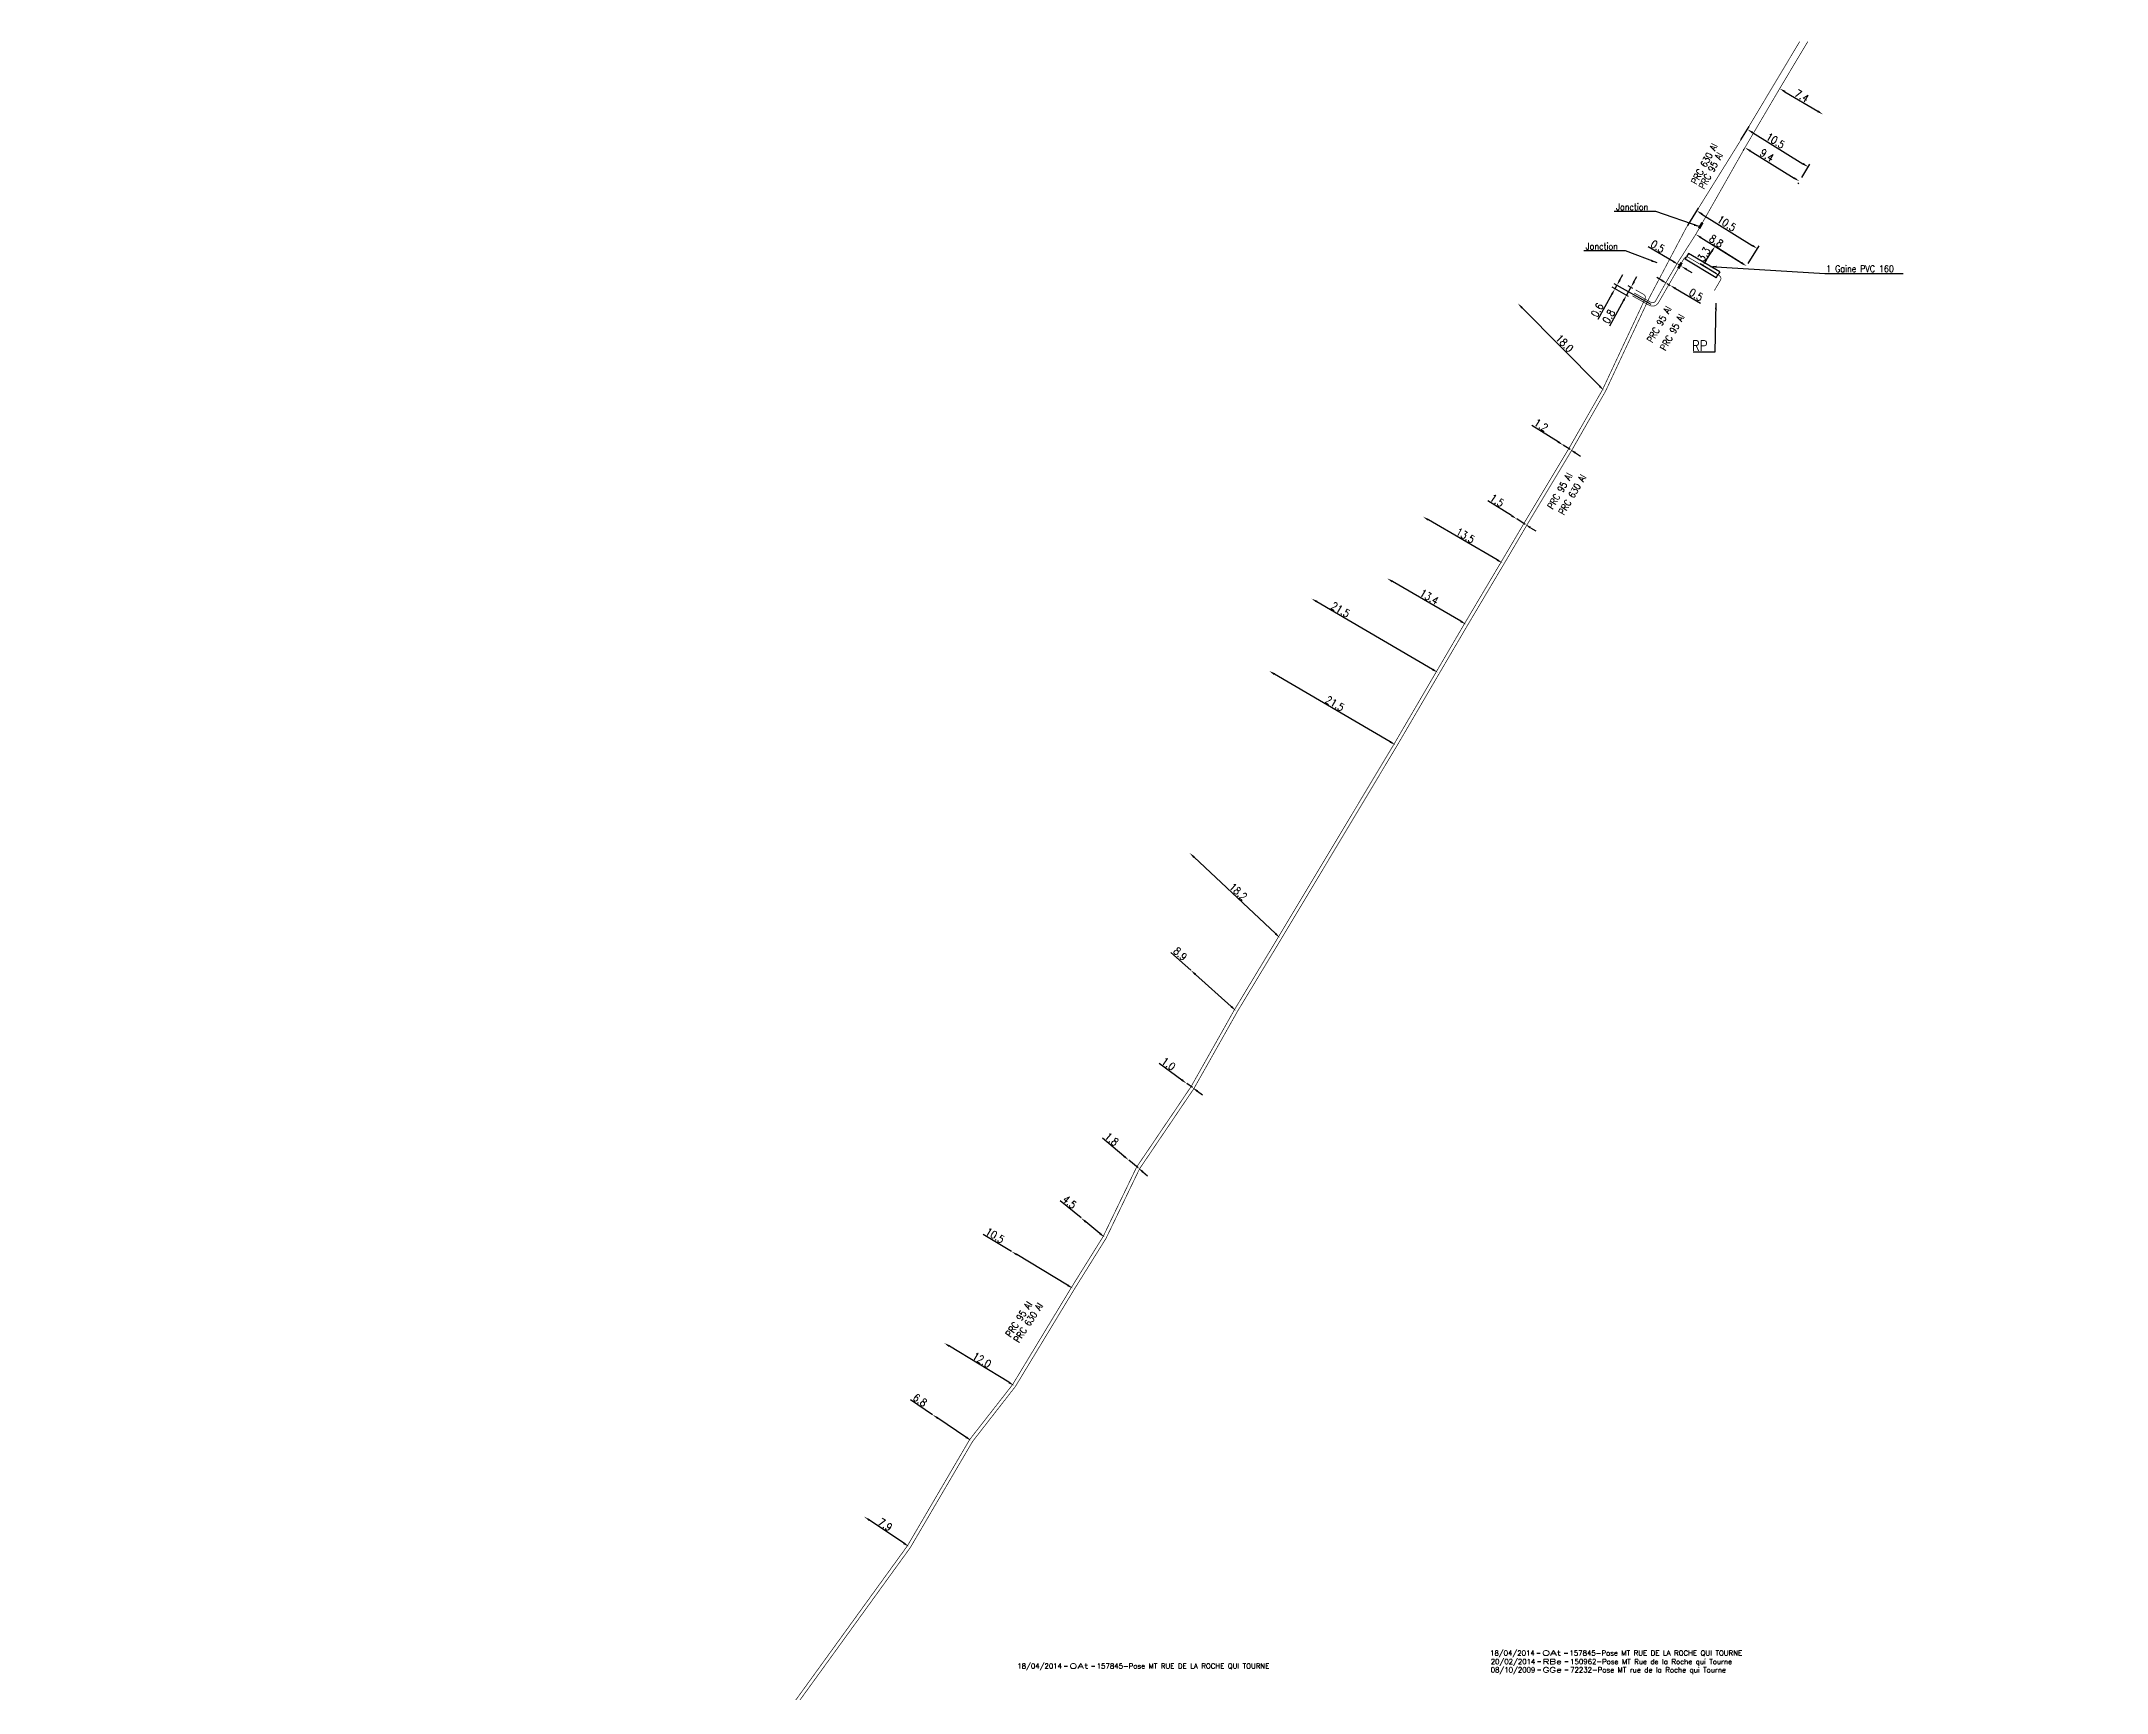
# Model space of a CAD drawing. Header units: millimetres. Extents: x 168002 to 379880, y 128000 to 129007.
# Drawn here: x 168297.8 to 168601.2, y 128757.4 to 129000.1 of the extents above; entities that cross this region are included whole.
import ezdxf
from ezdxf.enums import TextEntityAlignment as Align

# ---------------------------------------------------------------- set-up
doc = ezdxf.new("R2010")
doc.units = ezdxf.units.MM
doc.header["$PDMODE"] = 34
doc.layers.get('0').update_dxf_attribs({"linetype": 'CONTINUOUS'})
doc.layers.get('Defpoints').update_dxf_attribs({"linetype": 'CONTINUOUS'})
for name, color, linetype in [('M_120', 5, 'M_ST_13'), ('M_300', 7, 'CONTINUOUS'), ('M_400', 7, 'CONTINUOUS')]:
    doc.layers.add(name, color=color, linetype=linetype)
doc.layers.add('M_910', color=7, linetype='CONTINUOUS', plot=False)
doc.styles.get("Standard").update_dxf_attribs({"font": 'romans.shx', "width": 0.85})
doc.linetypes.add('M_ST_13', pattern='A,5,-0.3,["oo",Standard,S=1.5,R=0,X=0,Y=-0.5],-3', length=8.3)
doc.dimstyles.get("Standard").update_dxf_attribs({"dimtxt": 1.5, "dimasz": 1.2, "dimexe": 0.625, "dimexo": 0.625, "dimgap": 0.25, "dimtad": 1, "dimdec": 1, "dimzin": 0, "dimdsep": 46, "dimtxsty": 'Standard', "dimcen": -0.5, "dimadec": 0, "dimazin": 0, "dimtfac": 1, "dimtdec": 1, "dimtmove": 0, "dimatfit": 3, "dimfxl": 0, "dimtolj": 1, "dimtzin": 0, "dimarcsym": 0})

# ---------------------------------------------------------------- blocks, each defined once
blk = doc.blocks.new('*D41')
at = {"layer": 'Defpoints', "color": 0, "linetype": 'Continuous', "transparency": 16777216}
for p in [(168543.67, 128969.93), (168544.3, 128965.63), (168548.31, 128967.03)]:
    blk.add_point(p, dxfattribs=at)
at = {"layer": 'M_120', "color": 0, "linetype": 'Continuous', "lineweight": -2, "transparency": 16777216}
for p, q in [((168543.9, 128965.88), (168541.51, 128967.37)), ((168542.39, 128967.89), (168543.19, 128969.17)), ((168547.92, 128967.28), (168543.27, 128970.18))]:
    blk.add_line(p, q, dxfattribs=at)
at = {"layer": 'M_120', "color": 0, "linetype": 'Continuous', "transparency": 16777216}
for points in [[(168542.26, 128967.97), (168542.51, 128967.81), (168541.91, 128967.12)], [(168543.06, 128969.25), (168543.32, 128969.09), (168543.67, 128969.93)]]:
    blk.add_solid(points, dxfattribs=at)
at = {"layer": 'M_120', "color": 0, "linetype": 'Continuous', "transparency": 16777216, "insert": (168542.05, 128968.76), "char_height": 1.125, "attachment_point": 5, "rotation": 58.0249}
blk.add_mtext('\\A1;3.3', dxfattribs=at)
blk = doc.blocks.new('*D42')
at = {"layer": 'Defpoints', "color": 0, "linetype": 'Continuous', "transparency": 16777216}
for p in [(168540.85, 128971.69), (168548.31, 128967.03), (168548.31, 128967.03)]:
    blk.add_point(p, dxfattribs=at)
at = {"layer": 'M_120', "color": 0, "linetype": 'Continuous', "lineweight": -2, "transparency": 16777216}
for p, q in [((168540.6, 128971.3), (168540.6, 128971.3)), ((168541.61, 128971.22), (168547.55, 128967.51)), ((168548.07, 128966.64), (168548.07, 128966.64))]:
    blk.add_line(p, q, dxfattribs=at)
at = {"layer": 'M_120', "color": 0, "linetype": 'Continuous', "transparency": 16777216}
for points in [[(168541.69, 128971.34), (168541.53, 128971.09), (168540.85, 128971.69)], [(168547.63, 128967.64), (168547.47, 128967.38), (168548.31, 128967.03)]]:
    blk.add_solid(points, dxfattribs=at)
at = {"layer": 'M_120', "color": 0, "linetype": 'Continuous', "transparency": 16777216, "insert": (168543.86, 128970.7), "char_height": 1.125, "attachment_point": 5, "rotation": 328.0262}
blk.add_mtext('\\A1;8.8', dxfattribs=at)
blk = doc.blocks.new('*D43')
at = {"layer": 'Defpoints', "color": 0, "linetype": 'Continuous', "transparency": 16777216}
for p in [(168548.16, 128984.58), (168556.07, 128979.49), (168556.16, 128979.64)]:
    blk.add_point(p, dxfattribs=at)
at = {"layer": 'M_120', "color": 0, "linetype": 'Continuous', "lineweight": -2, "transparency": 16777216}
for p, q in [((168547.92, 128984.18), (168547.82, 128984.03)), ((168548.84, 128983.96), (168555.3, 128979.96)), ((168555.92, 128979.25), (168555.82, 128979.09))]:
    blk.add_line(p, q, dxfattribs=at)
at = {"layer": 'M_120', "color": 0, "linetype": 'Continuous', "transparency": 16777216}
for points in [[(168548.92, 128984.08), (168548.76, 128983.83), (168548.07, 128984.43)], [(168555.38, 128980.09), (168555.22, 128979.84), (168556.07, 128979.49)]]:
    blk.add_solid(points, dxfattribs=at)
at = {"layer": 'M_120', "color": 0, "linetype": 'Continuous', "transparency": 16777216, "insert": (168551.31, 128983.31), "char_height": 1.125, "attachment_point": 5, "rotation": 328.3055}
blk.add_mtext('\\A1;9.4', dxfattribs=at)
blk = doc.blocks.new('*D44')
at = {"layer": 'Defpoints', "color": 0, "linetype": 'Continuous', "transparency": 16777216}
for p in [(168553.18, 128993.11), (168559.53, 128989.32), (168559.53, 128989.32)]:
    blk.add_point(p, dxfattribs=at)
at = {"layer": 'M_120', "color": 0, "linetype": 'Continuous', "lineweight": -2, "transparency": 16777216}
blk.add_line((168553.95, 128992.65), (168558.76, 128989.78), dxfattribs=at)
at = {"layer": 'M_120', "color": 0, "linetype": 'Continuous', "transparency": 16777216}
for points in [[(168554.03, 128992.78), (168553.87, 128992.52), (168553.18, 128993.11)], [(168558.84, 128989.91), (168558.68, 128989.65), (168559.53, 128989.32)]]:
    blk.add_solid(points, dxfattribs=at)
at = {"layer": 'M_120', "color": 0, "linetype": 'Continuous', "transparency": 16777216, "insert": (168556.44, 128992.04), "char_height": 1.125, "attachment_point": 5, "rotation": 329.2033}
blk.add_mtext('\\A1;7.4', dxfattribs=at)
blk = doc.blocks.new('GIS_MODF')
at = {"color": 0, "linetype": 'Continuous', "flags": 128}
for points in [[(-2.26, -0.01), (-1.76, -0.01)], [(1.76, -0.01), (2.26, -0.01)]]:
    blk.add_lwpolyline(points, dxfattribs=at)
at = {"color": 0, "linetype": 'Continuous'}
blk.add_attdef('DATE', text='', height=0.75, dxfattribs=at).set_placement((-2.58, -0.39), align=Align.RIGHT)
at = {"color": 0, "linetype": 'Continuous', "width": 3.590909}
blk.add_attdef('USER', text='', height=0.75, dxfattribs=at).set_placement((-1.52, -0.39), (1.31, -0.39), align=Align.FIT)
at = {"color": 0, "linetype": 'Continuous'}
blk.add_attdef('DESC', (2.53, -0.39), '', height=0.75, dxfattribs=at)
blk = doc.blocks.new('*D45')
at = {"layer": 'Defpoints', "color": 0, "linetype": 'Continuous', "transparency": 16777216}
for p in [(168538.31, 128967.24), (168538.74, 128966.99), (168538.74, 128966.99)]:
    blk.add_point(p, dxfattribs=at)
at = {"layer": 'M_120', "color": 0, "linetype": 'Continuous', "lineweight": -2, "transparency": 16777216}
for p, q in [((168537.53, 128967.7), (168533.85, 128969.87)), ((168538.74, 128966.99), (168538.31, 128967.24)), ((168539.51, 128966.53), (168540.29, 128966.07))]:
    blk.add_line(p, q, dxfattribs=at)
at = {"layer": 'M_120', "color": 0, "linetype": 'Continuous', "transparency": 16777216}
for points in [[(168537.61, 128967.83), (168537.46, 128967.57), (168538.31, 128967.24)], [(168539.59, 128966.66), (168539.44, 128966.4), (168538.74, 128966.99)]]:
    blk.add_solid(points, dxfattribs=at)
at = {"layer": 'M_120', "color": 0, "linetype": 'Continuous', "transparency": 16777216, "insert": (168535.26, 128969.91), "char_height": 1.125, "attachment_point": 5, "rotation": 329.4402}
blk.add_mtext('\\A1;0.5', dxfattribs=at)
blk = doc.blocks.new('M_300_03')
at = {"color": 0, "linetype": 'Continuous'}
blk.add_solid([(-0.5, 0.1875), (-0.5, -0.1875), (0.5, 0.1875), (0.5, -0.1875)], dxfattribs=at)
at = {"color": 0, "linetype": 'Continuous', "width": 0.75, "flags": 3}
for tag, p in [('DEF_LEG', (0, -5)), ('DEF_COUP', (0, -7.5)), ('DEF_TYPE', (0, -10))]:
    blk.add_attdef(tag, text='', height=1.2, dxfattribs=at).set_placement(p, align=Align.MIDDLE)
blk = doc.blocks.new('*D46')
at = {"layer": 'Defpoints', "color": 0, "transparency": 16777216}
for p in [(168536.66, 128964.45), (168537.09, 128964.19), (168537.09, 128964.19)]:
    blk.add_point(p, dxfattribs=at)
at = {"layer": 'M_120', "color": 0, "lineweight": -2, "transparency": 16777216}
for p, q in [((168535.88, 128964.9), (168535.11, 128965.36)), ((168536.66, 128964.45), (168537.09, 128964.19)), ((168537.86, 128963.73), (168541.54, 128961.56))]:
    blk.add_line(p, q, dxfattribs=at)
at = {"layer": 'M_120', "color": 0, "transparency": 16777216}
for points in [[(168535.96, 128965.03), (168535.81, 128964.77), (168536.66, 128964.45)], [(168537.94, 128963.86), (168537.79, 128963.6), (168537.09, 128964.19)]]:
    blk.add_solid(points, dxfattribs=at)
at = {"layer": 'M_120', "color": 0, "transparency": 16777216, "insert": (168540.9, 128962.81), "char_height": 1.125, "attachment_point": 5, "rotation": 329.4402}
blk.add_mtext('\\A1;0.5', dxfattribs=at)
blk = doc.blocks.new('*D47')
at = {"layer": 'Defpoints', "color": 0, "linetype": 'Continuous', "transparency": 16777216}
for p in [(168528.97, 128963.69), (168531.37, 128962.34), (168534.72, 128961.16)]:
    blk.add_point(p, dxfattribs=at)
at = {"layer": 'M_120', "color": 0, "linetype": 'Continuous', "lineweight": -2, "transparency": 16777216}
for p, q in [((168534.31, 128961.39), (168528.85, 128964.44)), ((168529.7, 128965), (168530.14, 128965.78)), ((168528.53, 128962.9), (168526.44, 128959.17)), ((168530.96, 128962.57), (168528.56, 128963.92)), ((168529.26, 128964.21), (168528.97, 128963.69))]:
    blk.add_line(p, q, dxfattribs=at)
at = {"layer": 'M_120', "color": 0, "linetype": 'Continuous', "transparency": 16777216}
for points in [[(168529.57, 128965.07), (168529.83, 128964.92), (168529.26, 128964.21)], [(168528.4, 128962.97), (168528.66, 128962.83), (168528.97, 128963.69)]]:
    blk.add_solid(points, dxfattribs=at)
at = {"layer": 'M_120', "color": 0, "linetype": 'Continuous', "transparency": 16777216, "insert": (168526.37, 128960.57), "char_height": 1.125, "attachment_point": 5, "rotation": 60.8107}
blk.add_mtext('\\A1;0.6', dxfattribs=at)
blk = doc.blocks.new('*D115')
at = {"layer": 'Defpoints', "color": 0, "linetype": 'Continuous', "transparency": 16777216}
for p in [(168418.68, 128783.29), (168418.68, 128783.29), (168425.24, 128778.89)]:
    blk.add_point(p, dxfattribs=at)
at = {"layer": 'M_120', "color": 0, "linetype": 'Continuous', "lineweight": -2, "transparency": 16777216}
blk.add_line((168424.5, 128779.39), (168419.43, 128782.79), dxfattribs=at)
at = {"layer": 'M_120', "color": 0, "linetype": 'Continuous', "transparency": 16777216}
for points in [[(168419.51, 128782.91), (168419.35, 128782.66), (168418.68, 128783.29)], [(168424.58, 128779.51), (168424.41, 128779.26), (168425.24, 128778.89)]]:
    blk.add_solid(points, dxfattribs=at)
at = {"layer": 'M_120', "color": 0, "linetype": 'Continuous', "transparency": 16777216, "insert": (168421.77, 128782.12), "char_height": 1.125, "attachment_point": 5, "rotation": 326.1319}
blk.add_mtext('\\A1;7.9', dxfattribs=at)
blk = doc.blocks.new('*D116')
at = {"layer": 'Defpoints', "color": 0, "linetype": 'Continuous', "transparency": 16777216}
for p in [(168428.73, 128798.26), (168428.73, 128798.26), (168434.38, 128794.47)]:
    blk.add_point(p, dxfattribs=at)
at = {"layer": 'M_120', "color": 0, "linetype": 'Continuous', "lineweight": -2, "transparency": 16777216}
for p, q in [((168428.73, 128798.26), (168425.48, 128800.45)), ((168433.63, 128794.98), (168429.48, 128797.76))]:
    blk.add_line(p, q, dxfattribs=at)
at = {"layer": 'M_120', "color": 0, "linetype": 'Continuous', "transparency": 16777216}
for points in [[(168429.57, 128797.89), (168429.4, 128797.64), (168428.73, 128798.26)], [(168433.72, 128795.1), (168433.55, 128794.85), (168434.38, 128794.47)]]:
    blk.add_solid(points, dxfattribs=at)
at = {"layer": 'M_120', "color": 0, "linetype": 'Continuous', "transparency": 16777216, "insert": (168426.87, 128800.42), "char_height": 1.125, "attachment_point": 5, "rotation": 326.1319}
blk.add_mtext('\\A1;6.8', dxfattribs=at)
blk = doc.blocks.new('*D117')
at = {"layer": 'Defpoints', "color": 0, "linetype": 'Continuous', "transparency": 16777216}
for p in [(168430.44, 128808.8), (168430.44, 128808.8), (168440.69, 128802.56)]:
    blk.add_point(p, dxfattribs=at)
at = {"layer": 'M_120', "color": 0, "linetype": 'Continuous', "lineweight": -2, "transparency": 16777216}
blk.add_line((168439.92, 128803.03), (168431.21, 128808.33), dxfattribs=at)
at = {"layer": 'M_120', "color": 0, "linetype": 'Continuous', "transparency": 16777216}
for points in [[(168431.28, 128808.46), (168431.13, 128808.2), (168430.44, 128808.8)], [(168440, 128803.15), (168439.84, 128802.9), (168440.69, 128802.56)]]:
    blk.add_solid(points, dxfattribs=at)
at = {"layer": 'M_120', "color": 0, "linetype": 'Continuous', "transparency": 16777216, "insert": (168435.95, 128806.32), "char_height": 1.125, "attachment_point": 5, "rotation": 328.6688}
blk.add_mtext('\\A1;12.0', dxfattribs=at)
blk = doc.blocks.new('*D118')
at = {"layer": 'Defpoints', "color": 0, "linetype": 'Continuous', "transparency": 16777216}
for p in [(168440.33, 128822.25), (168440.33, 128822.25), (168449.33, 128816.83)]:
    blk.add_point(p, dxfattribs=at)
at = {"layer": 'M_120', "color": 0, "linetype": 'Continuous', "lineweight": -2, "transparency": 16777216}
for p, q in [((168440.33, 128822.25), (168436.15, 128824.77)), ((168448.56, 128817.3), (168441.1, 128821.79))]:
    blk.add_line(p, q, dxfattribs=at)
at = {"layer": 'M_120', "color": 0, "linetype": 'Continuous', "transparency": 16777216}
for points in [[(168441.18, 128821.91), (168441.03, 128821.66), (168440.33, 128822.25)], [(168448.63, 128817.43), (168448.48, 128817.17), (168449.33, 128816.83)]]:
    blk.add_solid(points, dxfattribs=at)
at = {"layer": 'M_120', "color": 0, "linetype": 'Continuous', "transparency": 16777216, "insert": (168437.89, 128824.6), "char_height": 1.125, "attachment_point": 5, "rotation": 328.9466}
blk.add_mtext('\\A1;10.5', dxfattribs=at)
blk = doc.blocks.new('*D119')
at = {"layer": 'Defpoints', "color": 0, "linetype": 'Continuous', "transparency": 16777216}
for p in [(168450.53, 128827.18), (168450.53, 128827.18), (168454, 128824.33)]:
    blk.add_point(p, dxfattribs=at)
at = {"layer": 'M_120', "color": 0, "linetype": 'Continuous', "lineweight": -2, "transparency": 16777216}
for p, q in [((168450.53, 128827.18), (168447.46, 128829.71)), ((168453.31, 128824.9), (168451.22, 128826.61))]:
    blk.add_line(p, q, dxfattribs=at)
at = {"layer": 'M_120', "color": 0, "linetype": 'Continuous', "transparency": 16777216}
for points in [[(168451.32, 128826.73), (168451.13, 128826.5), (168450.53, 128827.18)], [(168453.4, 128825.01), (168453.21, 128824.78), (168454, 128824.33)]]:
    blk.add_solid(points, dxfattribs=at)
at = {"layer": 'M_120', "color": 0, "linetype": 'Continuous', "transparency": 16777216, "insert": (168448.85, 128829.53), "char_height": 1.125, "attachment_point": 5, "rotation": 320.5993}
blk.add_mtext('\\A1;4.5', dxfattribs=at)
blk = doc.blocks.new('*D120')
at = {"layer": 'Defpoints', "color": 0, "linetype": 'Continuous', "transparency": 16777216}
for p in [(168457.53, 128835.68), (168457.53, 128835.68), (168458.92, 128834.53)]:
    blk.add_point(p, dxfattribs=at)
at = {"layer": 'M_120', "color": 0, "linetype": 'Continuous', "lineweight": -2, "transparency": 16777216}
for p, q in [((168456.84, 128836.25), (168453.68, 128838.89)), ((168458.92, 128834.53), (168457.53, 128835.68)), ((168459.61, 128833.95), (168460.3, 128833.37))]:
    blk.add_line(p, q, dxfattribs=at)
at = {"layer": 'M_120', "color": 0, "linetype": 'Continuous', "transparency": 16777216}
for points in [[(168456.94, 128836.37), (168456.74, 128836.14), (168457.53, 128835.68)], [(168459.7, 128834.07), (168459.51, 128833.84), (168458.92, 128834.53)]]:
    blk.add_solid(points, dxfattribs=at)
at = {"layer": 'M_120', "color": 0, "linetype": 'Continuous', "transparency": 16777216, "insert": (168455.02, 128838.75), "char_height": 1.125, "attachment_point": 5, "rotation": 320.2103}
blk.add_mtext('\\A1;1.8', dxfattribs=at)
blk = doc.blocks.new('*D121')
at = {"layer": 'Defpoints', "color": 0, "linetype": 'Continuous', "transparency": 16777216}
for p in [(168466.09, 128846.91), (168466.09, 128846.91), (168466.9, 128846.33)]:
    blk.add_point(p, dxfattribs=at)
at = {"layer": 'M_120', "color": 0, "linetype": 'Continuous', "lineweight": -2, "transparency": 16777216}
for p, q in [((168465.36, 128847.44), (168462.03, 128849.86)), ((168466.9, 128846.33), (168466.09, 128846.91)), ((168467.63, 128845.8), (168468.36, 128845.27))]:
    blk.add_line(p, q, dxfattribs=at)
at = {"layer": 'M_120', "color": 0, "linetype": 'Continuous', "transparency": 16777216}
for points in [[(168465.45, 128847.56), (168465.28, 128847.32), (168466.09, 128846.91)], [(168467.72, 128845.92), (168467.54, 128845.68), (168466.9, 128846.33)]]:
    blk.add_solid(points, dxfattribs=at)
at = {"layer": 'M_120', "color": 0, "linetype": 'Continuous', "transparency": 16777216, "insert": (168463.38, 128849.81), "char_height": 1.125, "attachment_point": 5, "rotation": 324.0628}
blk.add_mtext('\\A1;1.0', dxfattribs=at)
blk = doc.blocks.new('*D122')
at = {"layer": 'Defpoints', "color": 0, "linetype": 'Continuous', "transparency": 16777216}
for p in [(168466.66, 128863.57), (168466.66, 128863.57), (168473.28, 128857.62)]:
    blk.add_point(p, dxfattribs=at)
at = {"layer": 'M_120', "color": 0, "linetype": 'Continuous', "lineweight": -2, "transparency": 16777216}
for p, q in [((168466.66, 128863.57), (168463.74, 128866.2)), ((168472.61, 128858.23), (168467.33, 128862.97))]:
    blk.add_line(p, q, dxfattribs=at)
at = {"layer": 'M_120', "color": 0, "linetype": 'Continuous', "transparency": 16777216}
for points in [[(168467.43, 128863.08), (168467.23, 128862.86), (168466.66, 128863.57)], [(168472.71, 128858.34), (168472.51, 128858.12), (168473.28, 128857.62)]]:
    blk.add_solid(points, dxfattribs=at)
at = {"layer": 'M_120', "color": 0, "linetype": 'Continuous', "transparency": 16777216, "insert": (168465.11, 128865.97), "char_height": 1.125, "attachment_point": 5, "rotation": 318.0453}
blk.add_mtext('\\A1;8.9', dxfattribs=at)
blk = doc.blocks.new('*D123')
at = {"layer": 'Defpoints', "color": 0, "linetype": 'Continuous', "transparency": 16777216}
for p in [(168466.49, 128880.8), (168466.49, 128880.8), (168479.75, 128868.33)]:
    blk.add_point(p, dxfattribs=at)
at = {"layer": 'M_120', "color": 0, "linetype": 'Continuous', "lineweight": -2, "transparency": 16777216}
blk.add_line((168479.09, 128868.95), (168467.14, 128880.18), dxfattribs=at)
at = {"layer": 'M_120', "color": 0, "linetype": 'Continuous', "transparency": 16777216}
for points in [[(168467.25, 128880.29), (168467.04, 128880.07), (168466.49, 128880.8)], [(168479.2, 128869.06), (168478.99, 128868.84), (168479.75, 128868.33)]]:
    blk.add_solid(points, dxfattribs=at)
at = {"layer": 'M_120', "color": 0, "linetype": 'Continuous', "transparency": 16777216, "insert": (168473.63, 128875.11), "char_height": 1.125, "attachment_point": 5, "rotation": 316.7666}
blk.add_mtext('\\A1;18.2', dxfattribs=at)
blk = doc.blocks.new('*D124')
at = {"layer": 'Defpoints', "color": 0, "linetype": 'Continuous', "transparency": 16777216}
for p in [(168478.17, 128907.53), (168478.17, 128907.53), (168496.73, 128896.68)]:
    blk.add_point(p, dxfattribs=at)
at = {"layer": 'M_120', "color": 0, "linetype": 'Continuous', "lineweight": -2, "transparency": 16777216}
blk.add_line((168495.95, 128897.13), (168478.95, 128907.08), dxfattribs=at)
at = {"layer": 'M_120', "color": 0, "linetype": 'Continuous', "transparency": 16777216}
for points in [[(168479.03, 128907.21), (168478.88, 128906.95), (168478.17, 128907.53)], [(168496.03, 128897.26), (168495.88, 128897), (168496.73, 128896.68)]]:
    blk.add_solid(points, dxfattribs=at)
at = {"layer": 'M_120', "color": 0, "linetype": 'Continuous', "transparency": 16777216, "insert": (168487.83, 128902.75), "char_height": 1.125, "attachment_point": 5, "rotation": 329.671}
blk.add_mtext('\\A1;21.5', dxfattribs=at)
blk = doc.blocks.new('*D125')
at = {"layer": 'Defpoints', "color": 0, "linetype": 'Continuous', "transparency": 16777216}
for p in [(168484.4, 128918.17), (168484.4, 128918.17), (168502.96, 128907.31)]:
    blk.add_point(p, dxfattribs=at)
at = {"layer": 'M_120', "color": 0, "linetype": 'Continuous', "lineweight": -2, "transparency": 16777216}
blk.add_line((168502.18, 128907.77), (168485.18, 128917.72), dxfattribs=at)
at = {"layer": 'M_120', "color": 0, "linetype": 'Continuous', "transparency": 16777216}
for points in [[(168485.25, 128917.85), (168485.1, 128917.59), (168484.4, 128918.17)], [(168502.26, 128907.9), (168502.1, 128907.64), (168502.96, 128907.31)]]:
    blk.add_solid(points, dxfattribs=at)
at = {"layer": 'M_120', "color": 0, "linetype": 'Continuous', "transparency": 16777216, "insert": (168488.66, 128916.55), "char_height": 1.125, "attachment_point": 5, "rotation": 329.6652}
blk.add_mtext('\\A1;21.5', dxfattribs=at)
blk = doc.blocks.new('*D126')
at = {"layer": 'Defpoints', "color": 0, "linetype": 'Continuous', "transparency": 16777216}
for p in [(168495.52, 128921.13), (168495.52, 128921.13), (168507.1, 128914.39)]:
    blk.add_point(p, dxfattribs=at)
at = {"layer": 'M_120', "color": 0, "linetype": 'Continuous', "lineweight": -2, "transparency": 16777216}
blk.add_line((168506.32, 128914.84), (168496.3, 128920.68), dxfattribs=at)
at = {"layer": 'M_120', "color": 0, "linetype": 'Continuous', "transparency": 16777216}
for points in [[(168496.37, 128920.81), (168496.22, 128920.55), (168495.52, 128921.13)], [(168506.4, 128914.97), (168506.25, 128914.71), (168507.1, 128914.39)]]:
    blk.add_solid(points, dxfattribs=at)
at = {"layer": 'M_120', "color": 0, "linetype": 'Continuous', "transparency": 16777216, "insert": (168501.69, 128918.41), "char_height": 1.125, "attachment_point": 5, "rotation": 329.8145}
blk.add_mtext('\\A1;13.4', dxfattribs=at)
blk = doc.blocks.new('*D127')
at = {"layer": 'Defpoints', "color": 0, "linetype": 'Continuous', "transparency": 16777216}
for p in [(168500.79, 128930.19), (168500.79, 128930.19), (168512.46, 128923.4)]:
    blk.add_point(p, dxfattribs=at)
at = {"layer": 'M_120', "color": 0, "linetype": 'Continuous', "lineweight": -2, "transparency": 16777216}
blk.add_line((168511.68, 128923.85), (168501.57, 128929.74), dxfattribs=at)
at = {"layer": 'M_120', "color": 0, "linetype": 'Continuous', "transparency": 16777216}
for points in [[(168501.64, 128929.87), (168501.49, 128929.61), (168500.79, 128930.19)], [(168511.76, 128923.98), (168511.6, 128923.72), (168512.46, 128923.4)]]:
    blk.add_solid(points, dxfattribs=at)
at = {"layer": 'M_120', "color": 0, "linetype": 'Continuous', "transparency": 16777216, "insert": (168507, 128927.44), "char_height": 1.125, "attachment_point": 5, "rotation": 329.8087}
blk.add_mtext('\\A1;13.5', dxfattribs=at)
blk = doc.blocks.new('*D128')
at = {"layer": 'Defpoints', "color": 0, "linetype": 'Continuous', "transparency": 16777216}
for p in [(168514.54, 128929.88), (168514.54, 128929.88), (168515.8, 128929.07)]:
    blk.add_point(p, dxfattribs=at)
at = {"layer": 'M_120', "color": 0, "linetype": 'Continuous', "lineweight": -2, "transparency": 16777216}
for p, q in [((168513.78, 128930.36), (168510.3, 128932.56)), ((168515.8, 128929.07), (168514.54, 128929.88)), ((168516.56, 128928.59), (168517.33, 128928.11))]:
    blk.add_line(p, q, dxfattribs=at)
at = {"layer": 'M_120', "color": 0, "linetype": 'Continuous', "transparency": 16777216}
for points in [[(168513.86, 128930.48), (168513.7, 128930.23), (168514.54, 128929.88)], [(168516.64, 128928.72), (168516.48, 128928.47), (168515.8, 128929.07)]]:
    blk.add_solid(points, dxfattribs=at)
at = {"layer": 'M_120', "color": 0, "linetype": 'Continuous', "transparency": 16777216, "insert": (168511.64, 128932.59), "char_height": 1.125, "attachment_point": 5, "rotation": 327.6958}
blk.add_mtext('\\A1;1.5', dxfattribs=at)
blk = doc.blocks.new('*D129')
at = {"layer": 'Defpoints', "color": 0, "linetype": 'Continuous', "transparency": 16777216}
for p in [(168521.39, 128940.71), (168521.39, 128940.71), (168522.4, 128940.07)]:
    blk.add_point(p, dxfattribs=at)
at = {"layer": 'M_120', "color": 0, "linetype": 'Continuous', "lineweight": -2, "transparency": 16777216}
for p, q in [((168520.63, 128941.19), (168516.78, 128943.62)), ((168522.4, 128940.07), (168521.39, 128940.71)), ((168523.16, 128939.59), (168523.92, 128939.11))]:
    blk.add_line(p, q, dxfattribs=at)
at = {"layer": 'M_120', "color": 0, "linetype": 'Continuous', "transparency": 16777216}
for points in [[(168520.71, 128941.32), (168520.55, 128941.07), (168521.39, 128940.71)], [(168523.24, 128939.72), (168523.08, 128939.46), (168522.4, 128940.07)]]:
    blk.add_solid(points, dxfattribs=at)
at = {"layer": 'M_120', "color": 0, "linetype": 'Continuous', "transparency": 16777216, "insert": (168518.13, 128943.66), "char_height": 1.125, "attachment_point": 5, "rotation": 327.6958}
blk.add_mtext('\\A1;1.2', dxfattribs=at)
blk = doc.blocks.new('*D130')
at = {"layer": 'Defpoints', "color": 0, "linetype": 'Continuous', "transparency": 16777216}
for p in [(168514.7, 128961.54), (168514.7, 128961.54), (168527.36, 128948.74)]:
    blk.add_point(p, dxfattribs=at)
at = {"layer": 'M_120', "color": 0, "linetype": 'Continuous', "lineweight": -2, "transparency": 16777216}
blk.add_line((168526.73, 128949.38), (168515.34, 128960.9), dxfattribs=at)
at = {"layer": 'M_120', "color": 0, "linetype": 'Continuous', "transparency": 16777216}
for points in [[(168515.44, 128961), (168515.23, 128960.79), (168514.7, 128961.54)], [(168526.83, 128949.48), (168526.62, 128949.27), (168527.36, 128948.74)]]:
    blk.add_solid(points, dxfattribs=at)
at = {"layer": 'M_120', "color": 0, "linetype": 'Continuous', "transparency": 16777216, "insert": (168521.57, 128955.67), "char_height": 1.125, "attachment_point": 5, "rotation": 314.6646}
blk.add_mtext('\\A1;18.0', dxfattribs=at)
blk = doc.blocks.new('*D131')
at = {"layer": 'Defpoints', "color": 0, "linetype": 'Continuous', "transparency": 16777216}
for p in [(168530.67, 128962.73), (168531.37, 128962.34), (168532.03, 128963.52)]:
    blk.add_point(p, dxfattribs=at)
at = {"layer": 'M_120', "color": 0, "linetype": 'Continuous', "lineweight": -2, "transparency": 16777216}
for p, q in [((168531.77, 128964.7), (168532.21, 128965.48)), ((168530.23, 128961.95), (168528.15, 128958.22)), ((168530.96, 128962.57), (168530.26, 128962.96)), ((168531.33, 128963.91), (168530.67, 128962.73)), ((168531.62, 128963.75), (168530.92, 128964.14))]:
    blk.add_line(p, q, dxfattribs=at)
at = {"layer": 'M_120', "color": 0, "linetype": 'Continuous', "transparency": 16777216}
for points in [[(168531.64, 128964.77), (168531.9, 128964.62), (168531.33, 128963.91)], [(168530.1, 128962.02), (168530.36, 128961.87), (168530.67, 128962.73)]]:
    blk.add_solid(points, dxfattribs=at)
at = {"layer": 'M_120', "color": 0, "linetype": 'Continuous', "transparency": 16777216, "insert": (168528.07, 128959.62), "char_height": 1.125, "attachment_point": 5, "rotation": 60.8107}
blk.add_mtext('\\A1;0.8', dxfattribs=at)
blk = doc.blocks.new('*D132')
at = {"layer": 'Defpoints', "color": 0, "linetype": 'Continuous', "transparency": 16777216}
for p in [(168539.41, 128972.59), (168549.91, 128969.59), (168548.31, 128967.03)]:
    blk.add_point(p, dxfattribs=at)
at = {"layer": 'M_120', "color": 0, "linetype": 'Continuous', "lineweight": -2, "transparency": 16777216}
for p, q in [((168539.66, 128972.99), (168541.25, 128975.54)), ((168541.76, 128974.67), (168549.14, 128970.06)), ((168548.56, 128967.43), (168550.16, 128969.98))]:
    blk.add_line(p, q, dxfattribs=at)
at = {"layer": 'M_120', "color": 0, "linetype": 'Continuous', "transparency": 16777216}
for points in [[(168541.84, 128974.8), (168541.68, 128974.54), (168541, 128975.15)], [(168549.22, 128970.19), (168549.06, 128969.94), (168549.91, 128969.59)]]:
    blk.add_solid(points, dxfattribs=at)
at = {"layer": 'M_120', "color": 0, "linetype": 'Continuous', "transparency": 16777216, "insert": (168545.39, 128973.29), "char_height": 1.125, "attachment_point": 5, "rotation": 328.0262}
blk.add_mtext('\\A1;10.5', dxfattribs=at)
blk = doc.blocks.new('*D133')
at = {"layer": 'Defpoints', "color": 0, "linetype": 'Continuous', "transparency": 16777216}
for p in [(168547.23, 128985.16), (168556.16, 128979.64), (168557.37, 128981.59)]:
    blk.add_point(p, dxfattribs=at)
at = {"layer": 'M_120', "color": 0, "linetype": 'Continuous', "lineweight": -2, "transparency": 16777216}
for p, q in [((168547.48, 128985.56), (168548.68, 128987.51)), ((168549.2, 128986.64), (168556.6, 128982.07)), ((168556.41, 128980.04), (168557.61, 128981.99))]:
    blk.add_line(p, q, dxfattribs=at)
at = {"layer": 'M_120', "color": 0, "linetype": 'Continuous', "transparency": 16777216}
for points in [[(168549.28, 128986.76), (168549.12, 128986.51), (168548.43, 128987.11)], [(168556.68, 128982.19), (168556.52, 128981.94), (168557.37, 128981.59)]]:
    blk.add_solid(points, dxfattribs=at)
at = {"layer": 'M_120', "color": 0, "linetype": 'Continuous', "transparency": 16777216, "insert": (168552.56, 128985.44), "char_height": 1.125, "attachment_point": 5, "rotation": 328.3055}
blk.add_mtext('\\A1;10.5', dxfattribs=at)

msp = doc.modelspace()

# ---------------------------------------------------------------- linework, layer by layer
at = {"layer": 'M_120', "const_width": 0.1}
for points in [[(168556.11, 129000), (168547.23, 128985.16), (168539.41, 128972.59), (168534.05, 128962.43, 0.012701), (168534.04, 128962.41), (168527.58, 128948.62), (168522.62, 128939.95), (168516.02, 128928.95), (168512.67, 128923.27), (168507.32, 128914.26), (168503.17, 128907.19), (168496.95, 128896.55), (168479.96, 128868.2), (168473.5, 128857.5), (168467.12, 128846.2), (168459.13, 128834.4), (168454.22, 128824.21), (168449.54, 128816.7), (168440.89, 128802.42), (168434.59, 128794.33), (168425.45, 128778.75), (168407.75, 128754.3)], [(168531.79, 128963.08), (168534.26, 128961.7, 0.413385), (168534.94, 128961.9), (168536.44, 128964.57), (168538.09, 128967.37), (168538.11, 128967.4), (168540.85, 128971.69), (168541.59, 128972.99), (168548.16, 128984.58), (168553.18, 128993.11), (168557.3, 129000)], [(168543.58, 128963.42, -0.044), (168543.62, 128963.5), (168544.47, 128964.95, 0.414214), (168544.3, 128965.63), (168539.8, 128968.29, 0.4142), (168539.11, 128968.11), (168538.52, 128967.11), (168535.36, 128961.64, -0.410028), (168534.01, 128961.27), (168531.54, 128962.65)], [(168532.03, 128963.52), (168533.19, 128962.87, -0.393462), (168533.4, 128962.22), (168527.14, 128948.85), (168522.19, 128940.2), (168515.59, 128929.2), (168512.24, 128923.53), (168506.89, 128914.52), (168502.74, 128907.44), (168496.52, 128896.8), (168479.53, 128868.46), (168473.06, 128857.75), (168466.69, 128846.46), (168458.7, 128834.65), (168453.78, 128824.45), (168449.11, 128816.96), (168440.48, 128802.7), (168434.17, 128794.62), (168425.03, 128779.02), (168407.34, 128754.59)]]:
    msp.add_lwpolyline(points, format="xyb", dxfattribs=at)
at = {"layer": 'M_400', "color": 7, "linetype": 'CONTINUOUS'}
for p, q in [((168539.28, 128968.03), (168539.53, 128968.46)), ((168543.85, 128965.32), (168539.28, 128968.03)), ((168539.79, 128968.89), (168539.53, 128968.46)), ((168544.36, 128966.18), (168539.79, 128968.89)), ((168543.85, 128965.32), (168544.1, 128965.75)), ((168544.36, 128966.18), (168544.1, 128965.75))]:
    msp.add_line(p, q, dxfattribs=at)

# ---------------------------------------------------------------- block references
at = {"layer": 'M_300'}
for p, rotation in [((168541.58, 128972.99), 240.4220602196637), ((168538.52, 128967.11), 240.4197965790182)]:
    msp.add_blockref('M_300_03', p, dxfattribs=dict(at, rotation=rotation))
at = {"layer": 'M_910'}
ref = msp.add_blockref('GIS_MODF', (168450.31, 128761.36), dxfattribs=at)
ref.add_attrib('DATE', '18/04/2014', dxfattribs={"layer": '0', "color": 0, "linetype": 'Continuous', "height": 0.75}).set_placement((168447.73, 128760.97), align=Align.RIGHT)
ref.add_attrib('USER', 'OAt', dxfattribs={"layer": '0', "color": 0, "linetype": 'Continuous', "height": 0.75, "width": 1.58}).set_placement((168448.8, 128760.97), (168451.62, 128760.97), align=Align.FIT)
ref.add_attrib('DESC', '157845-Pose MT RUE DE LA ROCHE QUI TOURNE', (168452.84, 128760.97), dxfattribs={"layer": '0', "color": 0, "linetype": 'Continuous', "height": 0.75})
ref = msp.add_blockref('GIS_MODF', (168519.77, 128763.26), dxfattribs=at)
ref.add_attrib('DATE', '18/04/2014', dxfattribs={"layer": '0', "color": 0, "linetype": 'Continuous', "height": 0.75}).set_placement((168517.19, 128762.88), align=Align.RIGHT)
ref.add_attrib('USER', 'OAt', dxfattribs={"layer": '0', "color": 0, "linetype": 'Continuous', "height": 0.75, "width": 1.58}).set_placement((168518.26, 128762.88), (168521.08, 128762.88), align=Align.FIT)
ref.add_attrib('DESC', '157845-Pose MT RUE DE LA ROCHE QUI TOURNE', (168522.3, 128762.88), dxfattribs={"layer": '0', "color": 0, "linetype": 'Continuous', "height": 0.75})
ref = msp.add_blockref('GIS_MODF', (168519.86, 128762), dxfattribs=at)
ref.add_attrib('DATE', '20/02/2014', dxfattribs={"layer": '0', "color": 0, "linetype": 'Continuous', "height": 0.75}).set_placement((168517.28, 128761.62), align=Align.RIGHT)
ref.add_attrib('USER', 'RBe', dxfattribs={"layer": '0', "color": 0, "linetype": 'Continuous', "height": 0.75, "width": 1.385965}).set_placement((168518.35, 128761.62), (168521.17, 128761.62), align=Align.FIT)
ref.add_attrib('DESC', '150962-Pose MT Rue de la Roche qui Tourne', (168522.39, 128761.62), dxfattribs={"layer": '0', "color": 0, "linetype": 'Continuous', "height": 0.75})
ref = msp.add_blockref('GIS_MODF', (168519.86, 128760.8), dxfattribs=at)
ref.add_attrib('DATE', '08/10/2009', dxfattribs={"layer": '0', "color": 0, "linetype": 'Continuous', "height": 0.75}).set_placement((168517.28, 128760.41), align=Align.RIGHT)
ref.add_attrib('USER', 'GGe', dxfattribs={"layer": '0', "color": 0, "linetype": 'Continuous', "height": 0.75, "width": 1.385965}).set_placement((168518.35, 128760.41), (168521.17, 128760.41), align=Align.FIT)
ref.add_attrib('DESC', '72232-Pose MT rue de la Roche qui Tourne', (168522.39, 128760.41), dxfattribs={"layer": '0', "color": 0, "linetype": 'Continuous', "height": 0.75})

# ---------------------------------------------------------------- texts
at = {"layer": 'M_120', "linetype": 'Continuous', "width": 0.85}
for s, rotation, p in [('PRC 630 Al', 61.3341, (168542.1, 128982.05)), ('PRC 95 Al', 61.3341, (168543.05, 128981.04)), ('PRC 95 Al', 59.6195, (168520.89, 128933.99)), ('PRC 630 Al', 59.6195, (168522.7, 128933.45)), ('PRC 95 Al', 56.7143, (168441.39, 128812.29)), ('PRC 630 Al', 56.7143, (168442.78, 128811.8))]:
    msp.add_text(s, height=1, rotation=rotation, dxfattribs=at).set_placement(p, align=Align.MIDDLE)
at = {"layer": 'M_120', "width": 0.85}
for p in [(168535.47, 128958.46), (168537.39, 128957.3)]:
    msp.add_text('PRC 95 Al', height=1, rotation=60.8107, dxfattribs=at).set_placement(p, align=Align.MIDDLE)
at = {"layer": 'M_120', "linetype": 'Continuous', "insert": (168542.58, 128955.34), "char_height": 1.5, "attachment_point": 6}
msp.add_mtext('RP', dxfattribs=at)
at = {"layer": 'M_300', "linetype": 'Continuous', "char_height": 1, "attachment_point": 6}
for insert in [(168533.87, 128975.72), (168529.41, 128969.94)]:
    msp.add_mtext('Jonction', dxfattribs=dict(at, insert=insert))
at = {"layer": 'M_400', "insert": (168560.01, 128966.63), "char_height": 1, "attachment_point": 4}
msp.add_mtext('1 Gaine PVC 160', dxfattribs=at)

# ---------------------------------------------------------------- dimensions: what is measured, and where the dimension line sits
at = {"layer": 'M_120', "linetype": 'Continuous'}
for base, p1, p2, angle, picture, middle in [((168559.53, 128989.32), (168553.18, 128993.11), (168559.53, 128989.32), 149.2033, '*D44', (168556.06, 128991.39)), ((168557.37, 128981.59), (168547.23, 128985.16), (168556.16, 128979.64), 148.3055, '*D133', (168552.17, 128984.8)), ((168556.07, 128979.49), (168548.16, 128984.58), (168556.16, 128979.64), 148.3055, '*D43', (168550.91, 128982.67)), ((168549.91, 128969.59), (168539.41, 128972.59), (168548.31, 128967.03), 148.0262, '*D132', (168545, 128972.65)), ((168538.74, 128966.99), (168538.31, 128967.24), (168538.74, 128966.99), 149.4402, '*D45', (168534.88, 128969.27)), ((168548.31, 128967.03), (168540.85, 128971.69), (168548.31, 128967.03), 148.0262, '*D42', (168543.46, 128970.06)), ((168543.67, 128969.93), (168544.3, 128965.63), (168548.31, 128967.03), 238.0249, '*D41', (168542.68, 128968.36)), ((168528.97, 128963.69), (168534.72, 128961.16), (168531.37, 128962.34), 60.8107, '*D47', (168527.02, 128960.21)), ((168514.7, 128961.54), (168527.36, 128948.74), (168514.7, 128961.54), 314.6646, '*D130', (168521.03, 128955.14)), ((168521.39, 128940.71), (168522.4, 128940.07), (168521.39, 128940.71), 327.6958, '*D129', (168517.73, 128943.03)), ((168514.54, 128929.88), (168515.8, 128929.07), (168514.54, 128929.88), 327.6958, '*D128', (168511.24, 128931.96)), ((168495.52, 128921.13), (168507.1, 128914.39), (168495.52, 128921.13), 329.8145, '*D126', (168501.31, 128917.76)), ((168484.4, 128918.17), (168502.96, 128907.31), (168484.4, 128918.17), 329.6652, '*D125', (168488.28, 128915.9)), ((168478.17, 128907.53), (168496.73, 128896.68), (168478.17, 128907.53), 329.671, '*D124', (168487.45, 128902.1)), ((168466.49, 128880.8), (168479.75, 128868.33), (168466.49, 128880.8), 316.7666, '*D123', (168473.12, 128874.56)), ((168466.66, 128863.57), (168473.28, 128857.62), (168466.66, 128863.57), 318.0453, '*D122', (168464.61, 128865.42)), ((168466.09, 128846.91), (168466.9, 128846.33), (168466.09, 128846.91), 324.0628, '*D121', (168462.94, 128849.2)), ((168457.53, 128835.68), (168458.92, 128834.53), (168457.53, 128835.68), 320.2103, '*D120', (168454.54, 128838.17)), ((168450.53, 128827.18), (168454, 128824.33), (168450.53, 128827.18), 320.5993, '*D119', (168448.37, 128828.95)), ((168440.33, 128822.25), (168449.33, 128816.83), (168440.33, 128822.25), 328.9466, '*D118', (168437.5, 128823.95)), ((168430.44, 128808.8), (168440.69, 128802.56), (168430.44, 128808.8), 328.6688, '*D117', (168435.56, 128805.68)), ((168428.73, 128798.26), (168434.38, 128794.47), (168428.73, 128798.26), 326.1319, '*D116', (168426.45, 128799.8)), ((168418.68, 128783.29), (168425.24, 128778.89), (168418.68, 128783.29), 326.1319, '*D115', (168421.35, 128781.5))]:
    dim = msp.add_linear_dim(base=base, p1=p1, p2=p2, angle=angle, dimstyle='Standard', override={"dimscale": 0.75}, dxfattribs=at)
    dim.commit()
    dim.dimension.update_dxf_attribs({"geometry": picture, "text_midpoint": middle, "dimtype": 160})
dim = msp.add_linear_dim(base=(168530.67, 128962.73), p1=(168532.03, 128963.52), p2=(168531.37, 128962.34), angle=60.8107, text='0.8', dimstyle='Standard', override={"dimscale": 0.75}, dxfattribs=at)
dim.commit()
dim.dimension.update_dxf_attribs({"geometry": '*D131', "text_midpoint": (168528.73, 128959.25), "dimtype": 160})
at = {"layer": 'M_120'}
dim = msp.add_linear_dim(base=(168537.09, 128964.19), p1=(168536.66, 128964.45), p2=(168537.09, 128964.19), angle=149.4402, dimstyle='Standard', override={"dimscale": 0.75}, dxfattribs=at)
dim.commit()
dim.dimension.update_dxf_attribs({"geometry": '*D46', "text_midpoint": (168540.52, 128962.16), "dimtype": 160})
at = {"layer": 'M_120', "linetype": 'Continuous'}
dim = msp.add_linear_dim(base=(168500.79, 128930.19), p1=(168512.46, 128923.4), p2=(168500.79, 128930.19), angle=329.8087, dimstyle='Standard', override={"dimscale": 0.75}, dxfattribs=at)
dim.commit()
dim.dimension.update_dxf_attribs({"geometry": '*D127', "text_midpoint": (168507, 128927.44)})

# ---------------------------------------------------------------- leaders
at = {"layer": 'M_120', "linetype": 'Continuous', "annotation_type": 0, "has_hookline": 1, "hookline_direction": 1, "text_width": 2.12}
msp.add_leader([(168543.82, 128961.58), (168543.67, 128954.4), (168542.77, 128954.4)], dimstyle='Standard', override={"dimscale": 0.75}, dxfattribs=at)
at = {"layer": 'M_300', "linetype": 'Continuous', "annotation_type": 0, "has_hookline": 1, "hookline_direction": 1, "text_width": 5.02}
for points in [[(168541.47, 128972.79), (168534.96, 128975.03), (168534.06, 128975.03)], [(168535.18, 128967.5), (168530.5, 128969.25), (168529.6, 128969.25)]]:
    msp.add_leader(points, dimstyle='Standard', override={"dimscale": 0.75}, dxfattribs=at)
at = {"layer": 'M_400', "annotation_type": 0, "has_hookline": 1, "hookline_direction": 0, "text_width": 11.29}
msp.add_leader([(168543.01, 128966.98), (168559.82, 128965.94)], dimstyle='Standard', override={"dimscale": 0.75}, dxfattribs=at)

doc.saveas('drawing.dxf')
